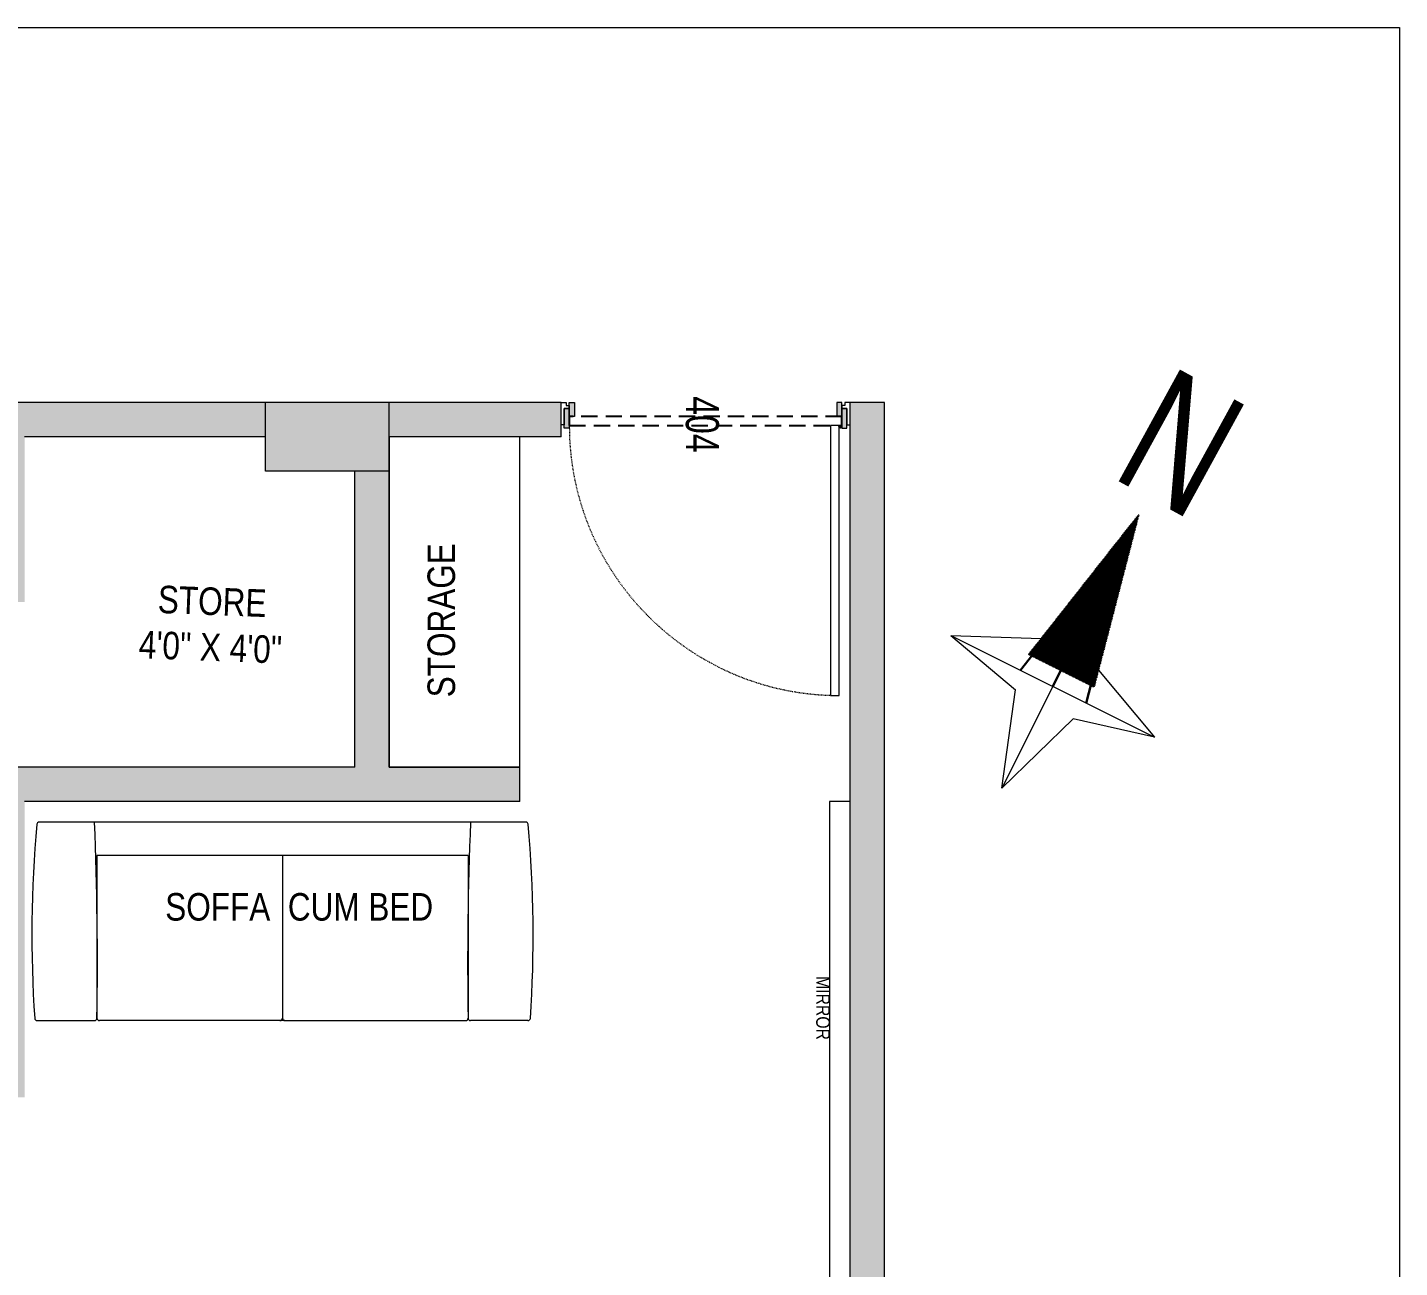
# Model space of a CAD drawing. Header units: inches. Extents: x 63286 to 63837, y -4982 to -4558.
# Drawn here: x 63637.7 to 63837.2, y -4738.5 to -4558.2 of the extents above; entities that cross this region are included whole.
import ezdxf

# ---------------------------------------------------------------- set-up
doc = ezdxf.new("R2010")
doc.units = ezdxf.units.IN
doc.header["$MEASUREMENT"] = 0
doc.linetypes.add('DASHED2', pattern=[0.375, 0.25, -0.125])
doc.linetypes.add('DOT2', pattern=[0.125, 0, -0.125])
for name, color, linetype, lineweight in [('A_DOOR', 135, 'Continuous', 18), ('A_FURNITURE', 251, 'Continuous', 9), ('A_TEXT', 7, 'Continuous', 18), ('A_WALL HATCH', 8, 'Continuous', 15), ('GLINE', 7, 'Continuous', 20), ('I_FURNITURE', 34, 'Continuous', 9), ('tex', 7, 'Continuous', 20), ('wall', 7, 'Continuous', 30)]:
    doc.layers.add(name, color=color, linetype=linetype, lineweight=lineweight)
doc.styles.add('ARIAL', font='ARIALN.TTF')
doc.styles.add('style1', font='swisscl.ttf', dxfattribs={"height": 4})
doc.styles.add('style3', font='swisscl.ttf', dxfattribs={"height": 2})
pattern_1 = [(108.4349488, (64186.65319, -11606.37215), (-0.1211275374, -0.0403758458), [])]

# ---------------------------------------------------------------- blocks, each defined once
blk = doc.blocks.new('3 SEATER SOFA')
at = {"layer": 'A_FURNITURE'}
for p, q in [((89110.6, 4287.2), (89110.6, 2560.3)), ((89815.3, 4294.7), (89815.3, 4090.8)), ((89229.5, 4082.3), (89229.5, 2765.2)), ((89229.5, 4082.3), (89806.8, 4082.3)), ((89229.5, 4082.3), (89806.8, 4082.3)), ((89229.5, 4082.3), (89806.8, 4082.3)), ((89815.3, 3431.7), (89815.3, 4073.8)), ((89229.5, 3423.2), (89806.8, 3423.2)), ((89815.3, 3431.7), (89815.3, 3414.7)), ((89815.3, 3414.7), (89815.3, 2773.7)), ((89229.5, 2765.2), (89806.8, 2765.2)), ((89815.3, 2552.8), (89815.3, 2756.7))]:
    blk.add_line(p, q, dxfattribs=at)
for centre, radius, start, end in [((89119.1, 4287.2), 8.49, 95.1841, 180), ((89510.4, -25.9), 4339.2, 86.0757, 95.1841), ((89806.8, 4294.7), 8.49, 0, 86.0757), ((89608.2, 16340.7), 12260, 267.6742, 270.92842), ((89806.8, 4090.8), 8.49, 270, 0), ((89806.8, 4090.8), 8.49, 270, 0), ((89806.8, 4073.8), 8.49, 0, 90), ((89805.1, 3433.4), 10.3, 279.5267, 350.4733), ((89805.1, 3433.4), 10.3, 279.5267, 350.4733), ((89806.8, 3414.7), 8.49, 0, 90), ((89805.1, 3413), 10.3, 9.5267, 80.4733), ((89608.2, -9493.3), 12260, 89.07158, 92.3258), ((89805.1, 2775.4), 10.3, 279.5267, 350.4733), ((89806.8, 2756.7), 8.49, 0, 90), ((89119.1, 2560.3), 8.49, 180, 264.8159), ((89510.4, 6873.3), 4339.2, 264.8159, 273.9243), ((89806.8, 2552.8), 8.49, 273.9243, 0)]:
    blk.add_arc(centre, radius, start, end, dxfattribs=at)
blk = doc.blocks.new('*U39')
at = {"layer": 'A_DOOR'}
h = blk.add_hatch(color=254, dxfattribs=at)
h.paths.add_polyline_path([(32, 0), (52, 0), (52, 55), (32, 55)])
h.paths.add_polyline_path([(12, 24), (32, 24), (32, 100), (12, 100)])
h = blk.add_hatch(color=254, dxfattribs=at)
h.paths.add_polyline_path([(1098.8, 0), (1078.8, 0), (1078.8, 55), (1098.8, 55)])
h.paths.add_polyline_path([(1118.8, 24), (1098.8, 24), (1098.8, 100), (1118.8, 100)])
for points in [[(42, 90), (77, 90), (77, 1147.3), (42, 1147.3)], [(12, 24), (32, 24), (32, 100), (12, 100)], [(32, 0), (52, 0), (52, 55), (32, 55)], [(1098.8, 0), (1078.8, 0), (1078.8, 55), (1098.8, 55)], [(1118.8, 24), (1098.8, 24), (1098.8, 100), (1118.8, 100)]]:
    blk.add_lwpolyline(points, close=True, dxfattribs=at)
at = {"layer": 'A_DOOR', "color": 253}
for points in [[(12, 88), (0, 88), (0, 0), (20, 0), (20, 12), (32, 12), (32, 24), (12, 24)], [(1118.8, 88), (1130.8, 88), (1130.8, 0), (1110.8, 0), (1110.8, 12), (1098.8, 12), (1098.8, 24), (1118.8, 24)]]:
    blk.add_lwpolyline(points, close=True, dxfattribs=at)
at = {"layer": 'A_DOOR', "color": 33, "linetype": 'DASHED2', "lineweight": 25, "ltscale": 255}
blk.add_lwpolyline([(32, 90), (32, 55), (1098.8, 55), (1098.8, 90)], close=True, dxfattribs=at)
at = {"layer": 'A_DOOR', "color": 253}
for radius in [5, 2]:
    blk.add_circle((37, 95), radius, dxfattribs=at)
at = {"layer": 'A_DOOR', "color": 33, "linetype": 'DOT2', "lineweight": 13, "ltscale": 10}
blk.add_arc((42, 90), 1056.8, 0, 90, dxfattribs=at)

msp = doc.modelspace()

# ---------------------------------------------------------------- hatches: boundary and pattern name
at = {"layer": 'A_WALL HATCH', "ltscale": 3, "transparency": 33554687}
h = msp.add_hatch(color=256, dxfattribs=at)
h.dxf.hatch_style = 1
h.paths.add_polyline_path([(63757.30144, -4915.74739), (63762.30144, -4915.74739), (63762.30144, -4612.74739), (63757.30144, -4612.74739)])
h.paths.add_polyline_path([(63632.30144, -4713.74739), (63637.30144, -4713.74739), (63637.30144, -4670.74739), (63709.30144, -4670.74739), (63709.30144, -4665.74739), (63690.30144, -4665.74739), (63690.30144, -4622.74739), (63685.30144, -4622.74739), (63685.30144, -4665.74739), (63632.30144, -4665.74739)])
h.paths.add_polyline_path([(63672.30144, -4622.74739), (63690.30144, -4622.74739), (63690.30144, -4617.74739), (63690.30144, -4612.74739), (63672.30144, -4612.74739)])
h.paths.add_polyline_path([(63690.30144, -4617.74739), (63715.30144, -4617.74739), (63715.30144, -4612.74739), (63690.30144, -4612.74739)])
h.paths.add_polyline_path([(63531.30144, -4617.74739), (63632.30144, -4617.74739), (63632.30144, -4641.74739), (63637.30144, -4641.74739), (63637.30144, -4617.74739), (63672.30144, -4617.74739), (63672.30144, -4612.74739), (63531.30144, -4612.74739)])
h.paths.add_polyline_path([(63507.30144, -4622.74739), (63531.30144, -4622.74739), (63531.30144, -4617.74739), (63531.30144, -4612.74739), (63507.30144, -4612.74739)])
h.paths.add_polyline_path([(63401.30144, -4754.74739), (63389.80144, -4754.74739), (63389.80144, -4759.74739), (63408.30144, -4759.74739), (63424.30144, -4759.74739), (63424.30144, -4756.47882), (63424.30144, -4754.74739), (63406.30144, -4754.74739), (63406.30144, -4737.74739), (63406.30144, -4682.74739), (63409.30144, -4682.74739), (63454.30144, -4682.74739), (63454.30144, -4759.74739), (63512.30144, -4759.74739), (63512.30144, -4754.74739), (63509.03287, -4754.74739), (63459.30144, -4754.74739), (63459.30144, -4737.74739), (63459.30144, -4682.74739), (63462.30144, -4682.74739), (63507.30144, -4682.74739), (63507.30144, -4724.74739), (63512.30144, -4724.74739), (63512.30144, -4677.74739), (63401.30144, -4677.74739)])
h.paths.add_polyline_path([(63379.80144, -4778.74739), (63389.80144, -4778.74739), (63389.80144, -4759.74739), (63389.80144, -4754.74739), (63379.80144, -4754.74739)])
h.paths.add_polyline_path([(63382.30144, -4886.74739), (63387.30144, -4886.74739), (63387.30144, -4778.74739), (63382.30144, -4778.74739)])
h.paths.add_polyline_path([(63379.80144, -4908.74739), (63389.80144, -4908.74739), (63389.80144, -4886.74739), (63387.30144, -4886.74739), (63379.80144, -4886.74739)])
h.paths.add_polyline_path([(63382.30144, -4932.74739), (63412.55144, -4932.74739), (63412.55144, -4903.74739), (63389.80144, -4903.74739), (63389.80144, -4908.74739), (63407.55144, -4908.74739), (63407.55144, -4927.74739), (63387.30144, -4927.74739), (63387.30144, -4908.74739), (63382.30144, -4908.74739)])
h.paths.add_polyline_path([(63507.30144, -4937.74739), (63517.30144, -4937.74739), (63517.30144, -4919.74739), (63507.30144, -4919.74739)])
h.paths.add_polyline_path([(63507.30144, -4961.74739), (63517.30144, -4961.74739), (63517.30144, -4937.74739), (63507.30144, -4937.74739)])
h.paths.add_polyline_path([(63484.55144, -4908.74739), (63507.30144, -4908.74739), (63507.30144, -4919.74739), (63512.30144, -4919.74739), (63512.30144, -4817.74739), (63507.30144, -4817.74739), (63507.30144, -4903.74739), (63504.30144, -4903.74739), (63484.55144, -4903.74739)])
h.paths.add_polyline_path([(63507.30144, -4817.74739), (63512.30144, -4817.74739), (63517.30144, -4817.74739), (63517.30144, -4795.74739), (63507.30144, -4795.74739)])
h.paths.add_polyline_path([(63553.30144, -4811.01596), (63553.30144, -4812.74739), (63627.30144, -4812.74739), (63627.30144, -4807.74739), (63553.30144, -4807.74739)])
h.paths.add_polyline_path([(63627.30144, -4830.74739), (63637.30144, -4830.74739), (63637.30144, -4807.74739), (63627.30144, -4807.74739), (63627.30144, -4812.74739)])
h.paths.add_polyline_path([(63632.30144, -4861.73127), (63632.30144, -4919.74739), (63637.30144, -4919.74739), (63637.30144, -4830.74739), (63632.30144, -4830.74739)])
h.paths.add_polyline_path([(63627.30144, -4961.74739), (63637.30144, -4961.74739), (63637.30144, -4937.74739), (63627.30144, -4937.74739), (63627.30144, -4951.74739)])
h.paths.add_polyline_path([(63627.30144, -4933.73127), (63627.30144, -4937.74739), (63637.30144, -4937.74739), (63637.30144, -4919.74739), (63632.30144, -4919.74739), (63627.30144, -4919.74739)])
at = {"layer": 'wall', "ltscale": 5}
h = msp.add_hatch(dxfattribs=at)
h.set_pattern_fill('ANSI31', color=256, scale=1.021437, angle=783.4349488, style=0)
h.set_pattern_definition(pattern_1)
h.paths.add_polyline_path([(63783.24522, -4649.37142), (63787.92767, -4651.71265), (63799.29771, -4628.97257)])
h = msp.add_hatch(dxfattribs=at)
h.set_pattern_fill('ANSI31', color=256, scale=1.021437, angle=783.4349488, style=0)
h.set_pattern_definition(pattern_1)
h.paths.add_polyline_path([(63799.29771, -4628.97257), (63787.92767, -4651.71265), (63792.77829, -4654.13795)])

# ---------------------------------------------------------------- linework, layer by layer
at = {"layer": 'A_FURNITURE', "ltscale": 3}
for points in [[(63690.30144, -4665.74739), (63709.30144, -4665.74739), (63709.30144, -4617.74739), (63690.30144, -4617.74739)], [(63757.30144, -4670.74739), (63754.30144, -4670.74739), (63754.30144, -4742.74739), (63757.30144, -4742.74739)]]:
    msp.add_lwpolyline(points, close=True, dxfattribs=at)
at = {"layer": 'GLINE', "ltscale": 3}
for p, q in [((63715.30144, -4612.74739), (63507.30144, -4612.74739)), ((63672.30144, -4622.74739), (63672.30144, -4612.74739)), ((63690.30144, -4665.74739), (63690.30144, -4612.74739)), ((63715.30144, -4617.74739), (63715.30144, -4612.74739)), ((63762.30144, -4612.74739), (63757.30144, -4612.74739)), ((63757.30144, -4915.74739), (63757.30144, -4612.74739)), ((63762.30144, -4915.74739), (63762.30144, -4612.74739)), ((63672.30144, -4617.74739), (63637.30144, -4617.74739)), ((63715.30144, -4617.74739), (63690.30144, -4617.74739)), ((63690.30144, -4622.74739), (63672.30144, -4622.74739)), ((63685.30144, -4665.74739), (63685.30144, -4622.74739)), ((63685.30144, -4665.74739), (63632.30144, -4665.74739)), ((63709.30144, -4665.74739), (63690.30144, -4665.74739)), ((63709.30144, -4670.74739), (63709.30144, -4665.74739)), ((63709.30144, -4670.74739), (63637.30144, -4670.74739))]:
    msp.add_line(p, q, dxfattribs=at)
msp.add_lwpolyline([(63837.18942, -4982.23127), (63286.18942, -4982.23127), (63286.18942, -4558.23127), (63837.18942, -4558.23127)], close=True, dxfattribs=at)
at = {"layer": 'tex', "ltscale": 5}
for p, q in [((63771.96415, -4646.61787), (63785.06356, -4647.06075)), ((63771.96415, -4646.61787), (63781.33289, -4654.52209)), ((63771.96415, -4646.61787), (63801.5816, -4661.4266)), ((63793.41686, -4651.67303), (63801.5816, -4661.4266)), ((63786.77288, -4654.02224), (63779.36851, -4668.83096)), ((63779.36851, -4668.83096), (63781.33289, -4654.52209)), ((63789.74534, -4658.71932), (63779.36851, -4668.83096)), ((63801.5816, -4661.4266), (63789.74534, -4658.71932))]:
    msp.add_line(p, q, dxfattribs=at)
at = {"layer": 'wall', "ltscale": 5}
for p, q in [((63798.14292, -4631.28216), (63782.09043, -4651.68101)), ((63798.14292, -4631.28216), (63786.77288, -4654.02224)), ((63791.62349, -4656.44754), (63798.14292, -4631.28216))]:
    msp.add_line(p, q, dxfattribs=at)

# ---------------------------------------------------------------- block references
at = {"layer": 'A_DOOR', "xscale": 0.03714285714256512, "yscale": 0.03714285714256512, "zscale": 0.03714285714256512, "rotation": 180}
msp.add_blockref('*U39', (63757.30144, -4612.74739), dxfattribs=at)
at = {"layer": 'I_FURNITURE', "xscale": 0.04096385542232631, "yscale": 0.04096385542232631, "zscale": 0.04096385542232631, "rotation": 270}
msp.add_blockref('3 SEATER SOFA', (63534.55209, -1023.4317), dxfattribs=at)

# ---------------------------------------------------------------- texts
at = {"layer": 'A_TEXT', "width": 53.5629604, "attachment_point": 1, "style": 'ARIAL'}
for s, insert, char_height, rotation in [('\\pxqc;STORAGE', (63695.8778, -4671.18783), 4, 90), ('\\pxqc;STORE\\P4\'0" X 4\'0"', (63637.88825, -4638.62269), 4, 357.8048201), ('\\pxqc;SOFFA  CUM BED', (63650.43957, -4684.06897), 4, 360), ('MIRROR', (63754.38077, -4696.13539), 2, 270)]:
    msp.add_mtext(s, dxfattribs=dict(at, insert=insert, char_height=char_height, rotation=rotation))
at = {"layer": 'tex', "style": 'style3'}
msp.add_text('N', height=18.52524, rotation=151.3106532, dxfattribs=at).set_placement((63815.91964, -4613.79598))
at = {"layer": 'tex', "ltscale": 5, "style": 'style1'}
msp.add_text('404', height=4.8, rotation=270, dxfattribs=at).set_placement((63733.4327, -4611.83772))

doc.saveas('drawing.dxf')
